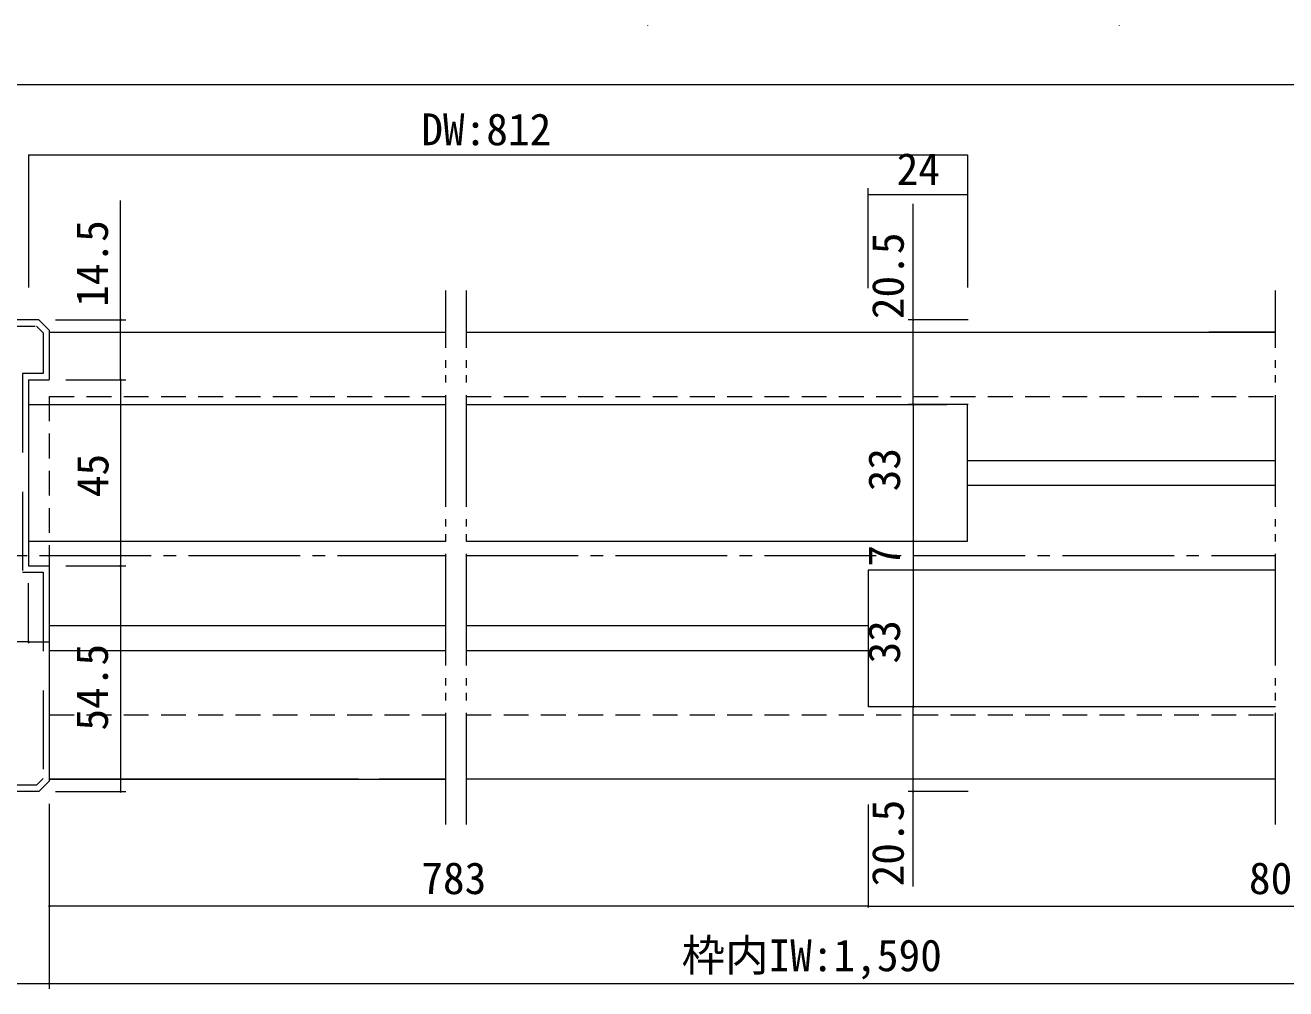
# Model space of a CAD drawing. Units: millimetres on the paper, enlarged 10 times, with parts at other scales. Extents: x -2000 to 2000, y -1385 to 1385.
# Drawn here: x -1466 to -450, y -846 to -70 of the extents above; entities that cross this region are included whole.
import ezdxf
from ezdxf.enums import TextEntityAlignment as Align

# ---------------------------------------------------------------- set-up
doc = ezdxf.new("R2010")
doc.units = ezdxf.units.MM
doc.header["$LTSCALE"] = 10
for name, pattern in [('CHAIN2', [12, 9, -1, 1, -1]), ('DOUBLE_CHAIN2', [12.8, 9, -1, 0.6, -0.6, 0.6, -1]), ('USER2', [9.525, 6.35, -3.175]), ('USER9', [3, 2, -1])]:
    doc.linetypes.add(name, pattern=pattern)
doc.layers.add('1-1_0', color=7, linetype='Continuous', lineweight=20)
doc.layers.add('2-0_18', color=7, linetype='Continuous', lineweight=18)
doc.styles.add('ＭＳ ゴシック', font='')
doc.styles.get('ＭＳ ゴシック').set_extended_font_data('MS Gothic')

msp = doc.modelspace()

# ---------------------------------------------------------------- linework, layer by layer
at = {"layer": '1-1_0'}
msp.add_line((380, -117.5), (-1950, -117.5), dxfattribs=at)
msp.add_line((380, -117.5), (-1950, -117.5), dxfattribs=at)
msp.add_line((380, -117.5), (-1950, -117.5), dxfattribs=at)
msp.add_line((380, -117.5), (-1950, -117.5), dxfattribs=at)
at = {"layer": '2-0_18', "color": 4, "lineweight": 9}
for p, q in [((-964.59, -69.54), (-964.59, -69.91)), ((-584.59, -69.54), (-584.59, -69.91)), ((-1463.05, -173.94), (-1463.05, -280.73)), ((-786.75, -281.48), (-786.75, -200.91)), ((-1388.98, -306.89), (-1388.98, -210.83)), ((-786.75, -205.92), (-706.75, -205.92)), ((-750.48, -375.22), (-750.48, -213.56)), ((-1441.39, -306.89), (-1384.81, -306.89)), ((-1388.98, -355.22), (-1388.98, -306.89)), ((-706.4, -306.89), (-754.64, -306.89)), ((-1433.05, -355.22), (-1384.81, -355.22)), ((-1433.05, -355.22), (-1384.81, -355.22)), ((-1388.98, -355.22), (-1388.98, -505.22)), ((-750.48, -375.22), (-750.48, -618.56)), ((-1433.05, -505.22), (-1384.81, -505.22)), ((-1433.05, -505.22), (-1384.81, -505.22)), ((-1388.98, -505.22), (-1388.98, -686.89)), ((-1463.05, -566.38), (-1463.05, -519.1)), ((-1463.05, -566.38), (-1490.99, -566.38)), ((-1463.05, -566.38), (-1446.39, -566.38)), ((-750.48, -763.36), (-750.48, -618.56)), ((-1441.39, -686.89), (-1384.81, -686.89)), ((-706.4, -686.89), (-754.64, -686.89)), ((-1446.39, -696.89), (-1446.39, -845.85)), ((-1446.39, -696.89), (-1446.39, -845.85)), ((-1446.39, -696.89), (-1446.39, -783.5)), ((-786.75, -697.37), (-786.75, -779.33)), ((-786.75, -779.33), (-1446.39, -779.33)), ((-786.75, -779.33), (-706.75, -779.33)), ((-706.75, -779.33), (-193.15, -779.33)), ((-1526.39, -841.68), (-1446.39, -841.68)), ((-1446.39, -841.68), (-193.15, -841.68))]:
    msp.add_line(p, q, dxfattribs=at)
at = {"layer": '2-0_18', "linetype": 'DOUBLE_CHAIN2', "lineweight": 20}
for p, q in [((-1127.05, -713.47), (-1127.05, -283.36)), ((-1110.39, -713.47), (-1110.39, -283.36)), ((-458.79, -713.47), (-458.79, -283.36))]:
    msp.add_line(p, q, dxfattribs=at)
at = {"layer": '2-0_18', "lineweight": 20}
for p, q in [((-1454.72, -306.89), (-1526.39, -306.89)), ((-1446.39, -315.22), (-1454.72, -306.89)), ((-1446.39, -315.22), (-1446.39, -355.22)), ((-1446.39, -316.89), (-1127.05, -316.89)), ((-1110.39, -316.89), (-458.79, -316.89)), ((-458.79, -316.89), (-512.48, -316.89)), ((-1463.05, -355.22), (-1446.39, -355.22)), ((-1463.05, -355.22), (-1463.05, -505.22)), ((-1463.05, -375.22), (-1463.05, -485.22)), ((-1463.05, -375.22), (-1127.05, -375.22)), ((-1110.39, -375.22), (-723.42, -375.22)), ((-706.4, -375.22), (-754.64, -375.22)), ((-706.4, -375.22), (-754.64, -375.22)), ((-706.75, -420.22), (-458.79, -420.22)), ((-706.75, -440.22), (-458.79, -440.22)), ((-1463.05, -485.22), (-1127.05, -485.22)), ((-1463.05, -505.22), (-1446.39, -505.22)), ((-1463.05, -505.22), (-1446.39, -505.22)), ((-1446.39, -505.22), (-1446.39, -678.56)), ((-458.79, -508.56), (-786.75, -508.56)), ((-786.75, -508.56), (-786.75, -618.56)), ((-458.79, -508.56), (-770.08, -508.56)), ((-1127.05, -553.56), (-1446.39, -553.56)), ((-1127.05, -553.56), (-1446.39, -553.56)), ((-786.75, -553.56), (-1110.39, -553.56)), ((-1127.05, -573.56), (-1446.39, -573.56)), ((-1127.05, -573.56), (-1446.39, -573.56)), ((-786.75, -573.56), (-1110.39, -573.56)), ((-458.79, -618.56), (-786.75, -618.56)), ((-458.79, -618.56), (-770.08, -618.56)), ((-706.4, -618.56), (-754.64, -618.56)), ((-706.4, -618.56), (-754.64, -618.56)), ((-1446.39, -678.56), (-1454.72, -686.89)), ((-1446.39, -678.56), (-1454.72, -686.89)), ((-1446.39, -676.89), (-1127.05, -676.89)), ((-1197.4, -676.89), (-1446.39, -676.89)), ((-1127.05, -676.89), (-1180.74, -676.89)), ((-458.79, -676.89), (-1110.39, -676.89)), ((-458.79, -676.89), (-1110.39, -676.89)), ((-1454.72, -686.89), (-1526.39, -686.89))]:
    msp.add_line(p, q, dxfattribs=at)
at = {"layer": '2-0_18', "linetype": 'USER9'}
for p, q in [((-1446.39, -368.56), (-1127.05, -368.56)), ((-1446.39, -368.56), (-1446.39, -505.22)), ((-1110.39, -368.56), (-458.79, -368.56)), ((-1446.39, -625.22), (-1127.05, -625.22)), ((-1110.39, -625.22), (-458.79, -625.22))]:
    msp.add_line(p, q, dxfattribs=at)
at = {"layer": '2-0_18', "color": 4, "linetype": 'CHAIN2', "lineweight": 9}
for p, q in [((-1574.32, -496.9), (-1127.05, -496.9)), ((-1110.39, -496.89), (-458.79, -496.89))]:
    msp.add_line(p, q, dxfattribs=at)
at = {"layer": '2-0_18', "color": 4, "lineweight": 9}
msp.add_lwpolyline([(-1463.05, -173.94), (-706.75, -173.94), (-706.75, -280.73)], dxfattribs=at)
at = {"layer": '2-0_18', "linetype": 'USER2', "lineweight": 20}
msp.add_lwpolyline([(-1521.39, -380.22), (-1521.39, -311.89), (-1456.79, -311.89), (-1451.39, -317.29), (-1451.39, -350.22), (-1468.05, -350.22), (-1468.05, -510.22), (-1451.39, -510.22), (-1451.39, -676.49), (-1456.79, -681.89), (-1521.39, -681.89), (-1521.39, -613.56)], dxfattribs=at)
at = {"layer": '2-0_18', "lineweight": 20}
msp.add_lwpolyline([(-1110.39, -485.22), (-706.75, -485.22), (-706.75, -375.22)], dxfattribs=at)
at = {"layer": '2-0_18', "color": 4, "lineweight": 9}
for centre, start, end in [((-1388.98, -306.89), 90, 270), ((-1388.98, -306.89), 270, 90), ((-750.48, -306.89), 90, 270), ((-750.48, -306.89), 90, 270), ((-750.48, -306.89), 270, 90), ((-750.48, -306.89), 270, 90), ((-1388.98, -355.22), 90, 270), ((-1388.98, -355.22), 90, 270), ((-1388.98, -355.22), 270, 90), ((-1388.98, -355.22), 270, 90), ((-750.48, -375.22), 0, 180), ((-750.48, -375.22), 0, 180), ((-750.48, -375.22), 90, 270), ((-750.48, -375.22), 90, 270), ((-750.48, -375.22), 180, 0), ((-750.48, -375.22), 180, 0), ((-750.48, -375.22), 270, 90), ((-750.48, -375.22), 270, 90), ((-750.48, -485.22), 0, 180), ((-750.48, -485.22), 0, 180), ((-750.48, -485.22), 180, 0), ((-750.48, -485.22), 180, 0), ((-1388.98, -505.22), 90, 270), ((-1388.98, -505.22), 90, 270), ((-1388.98, -505.22), 270, 90), ((-1388.98, -505.22), 270, 90), ((-750.48, -508.56), 0, 180), ((-750.48, -508.56), 0, 180), ((-750.48, -508.56), 180, 0), ((-750.48, -508.56), 180, 0), ((-1463.05, -566.38), 90, 270), ((-1463.05, -566.38), 270, 90), ((-750.48, -618.56), 90, 270), ((-750.48, -618.56), 90, 270), ((-750.48, -618.56), 270, 90), ((-750.48, -618.56), 270, 90), ((-1388.98, -686.89), 90, 270), ((-1388.98, -686.89), 270, 90), ((-750.48, -686.89), 90, 270), ((-750.48, -686.89), 90, 270), ((-750.48, -686.89), 270, 90), ((-750.48, -686.89), 270, 90), ((-1446.39, -779.33), 0, 180), ((-1446.39, -779.33), 180, 0), ((-786.75, -779.33), 0, 180), ((-786.75, -779.33), 0, 180), ((-786.75, -779.33), 180, 0), ((-786.75, -779.33), 180, 0), ((-1446.39, -841.68), 0, 180), ((-1446.39, -841.68), 180, 0)]:
    msp.add_arc(centre, 0.521, start, end, dxfattribs=at)

# ---------------------------------------------------------------- texts
at = {"layer": '2-0_18', "style": 'ＭＳ ゴシック'}
for s, p in [('DW:812', (-1146.79, -173.94)), ('24', (-763.89, -205.92)), ('783', (-1146.79, -777.25)), ('807', (-480.17, -777.25)), ('枠内IW:1,590', (-937.1, -839.39))]:
    msp.add_text(s, height=25.66, dxfattribs=at).set_placement(p, align=Align.BOTTOM_LEFT)
for s, p in [('14.5', (-1391.48, -296.47)), ('20.5', (-750.48, -306.37)), ('33', (-753.47, -445.07)), ('45', (-1391.06, -449.78)), ('7', (-753.47, -505.78)), ('33', (-753.47, -583.77)), ('54.5', (-1391.48, -637.83)), ('20.5', (-750.48, -763.36))]:
    msp.add_text(s, height=25.66, rotation=90, dxfattribs=at).set_placement(p, align=Align.BOTTOM_LEFT)

doc.saveas('drawing.dxf')
